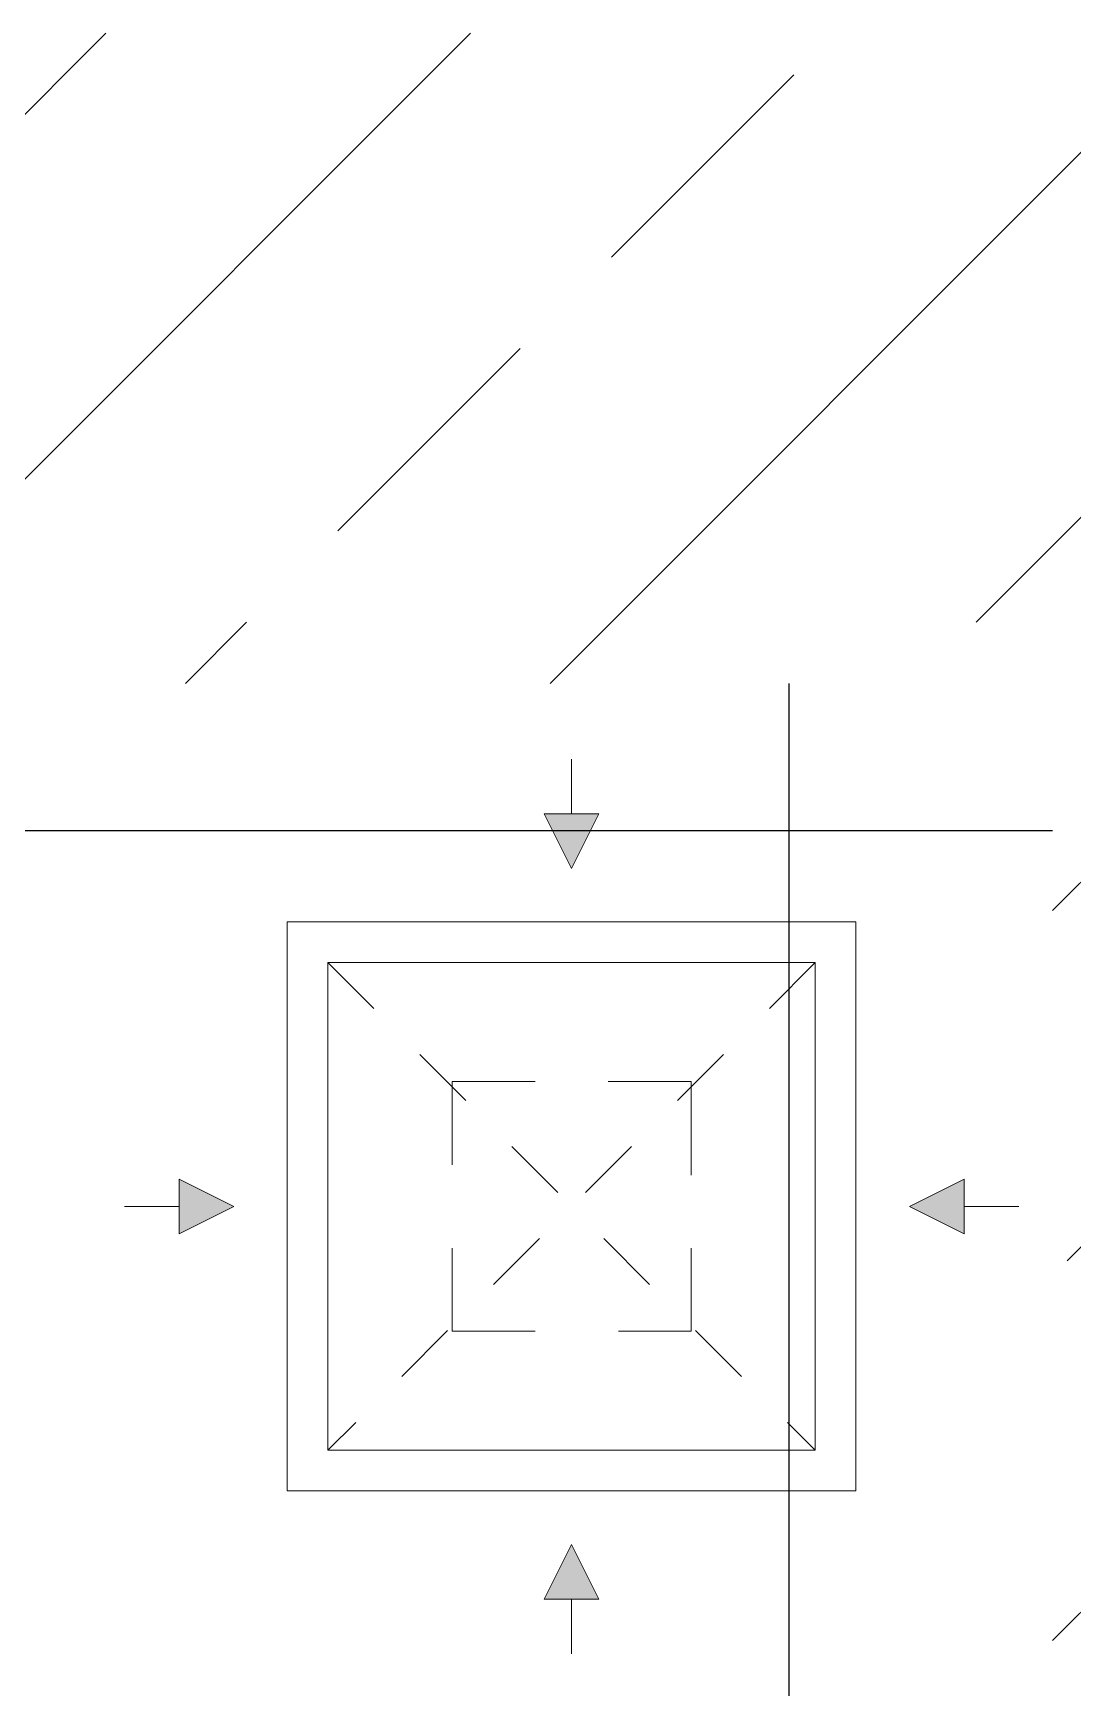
# Model space of a CAD drawing. Header units: millimetres. Extents: x -92759 to 184353, y -15225 to 86714.
# Drawn here: x 57899 to 58539, y 48773 to 49791 of the extents above; entities that cross this region are included whole.
import ezdxf

# ---------------------------------------------------------------- set-up
doc = ezdxf.new("R2010")
doc.units = ezdxf.units.MM
doc.linetypes.add('Aligning Line', pattern=[3.2004, 1.6002, -1.6002])
doc.layers.add('A-PATT-CONC', color=8, linetype='Continuous')
doc.layers.add('HFI 9MM FPB', color=94, linetype='Continuous', lineweight=5)
doc.layers.add('M-ACMV_FCU-1', color=86, linetype='Continuous', lineweight=9)
doc.layers.add('M-ACMV_EAG', color=7, linetype='Continuous', lineweight=25, true_color=0x999900)

# ---------------------------------------------------------------- blocks, each defined once
blk = doc.blocks.new('RCP_B8L2')
at = {"layer": 'A-PATT-CONC'}
h = blk.add_hatch(dxfattribs=at)
h.set_pattern_fill('ANSI37', color=256, scale=189, angle=45)
h.set_pattern_definition([(90, (-394093.07, -170927.3), (-600.075, 0), []), (180, (-394093.07, -170927.3), (-6e-14, -600.075), [])])
h.paths.add_polyline_path([(-397093.1, -170927.3), (-394093.1, -170927.3), (-394093.1, -175127.3), (-397093.1, -175127.3)])
at = {"layer": 'HFI 9MM FPB'}
h = blk.add_hatch(dxfattribs=at)
h.set_pattern_fill('ANSI33', color=256, scale=50)
h.set_pattern_definition([(45, (-581589.02, -147239), (-224.5064, 224.5064), []), (45, (-581364.5, -147239), (-224.5064, 224.5064), [158.75, -79.375])])
h.paths.add_polyline_path([(-397093.1, -170927.3), (-394093.1, -170927.3), (-394093.1, -175127.3), (-397093.1, -175127.3)], flags=16)
h.paths.add_polyline_path([(-397668.1, -175077.3), (-397668.1, -170527.3), (-393968.1, -170527.3), (-393968.1, -175527.3), (-397218.1, -175527.3), (-397218.1, -175077.3)])
blk = doc.blocks.new('A$C0c7653cf')
at = {"layer": 'M-ACMV_EAG', "lineweight": 5}
h = blk.add_hatch(color=256, dxfattribs=at)
h.dxf.hatch_style = 1
h.paths.add_polyline_path([(16.8, 241.6), (-16.8, 241.6), (0, 208)])
h = blk.add_hatch(color=256, dxfattribs=at)
h.dxf.hatch_style = 1
h.paths.add_polyline_path([(-241.6, 16.8), (-241.6, -16.8), (-208, 0)])
h = blk.add_hatch(color=256, dxfattribs=at)
h.dxf.hatch_style = 1
h.paths.add_polyline_path([(241.6, 16.8), (241.6, -16.8), (208, 0)])
h = blk.add_hatch(color=256, dxfattribs=at)
h.dxf.hatch_style = 1
h.paths.add_polyline_path([(16.8, -241.6), (-16.8, -241.6), (0, -208)])
for p, q in [((0, 275.2), (0, 241.6)), ((-16.8, 241.6), (16.8, 241.6)), ((0, 208), (-16.8, 241.6)), ((-16.8, 241.6), (16.8, 241.6)), ((0, 208), (16.8, 241.6)), ((-241.6, -16.8), (-241.6, 16.8)), ((-208, 0), (-241.6, 16.8)), ((-241.6, -16.8), (-241.6, 16.8)), ((208, 0), (241.6, 16.8)), ((241.6, -16.8), (241.6, 16.8)), ((241.6, -16.8), (241.6, 16.8)), ((-275.2, 0), (-241.6, 0)), ((-208, 0), (-241.6, -16.8)), ((208, 0), (241.6, -16.8)), ((275.2, 0), (241.6, 0)), ((0, -208), (-16.8, -241.6)), ((0, -208), (16.8, -241.6)), ((-16.8, -241.6), (16.8, -241.6)), ((-16.8, -241.6), (16.8, -241.6)), ((0, -275.2), (0, -241.6))]:
    blk.add_line(p, q, dxfattribs=at)
at = {"layer": 'M-ACMV_EAG', "linetype": 'Aligning Line', "lineweight": 5, "ltscale": 25}
for p, q in [((-150, 150), (150, -150)), ((150, 150), (-150, -150))]:
    blk.add_line(p, q, dxfattribs=at)
at = {"layer": 'M-ACMV_EAG', "lineweight": 5}
for points in [[(-175, 175), (175, 175), (175, -175), (-175, -175)], [(-150, 150), (150, 150), (150, -150), (-150, -150)]]:
    blk.add_lwpolyline(points, close=True, dxfattribs=at)
for points in [[(-22.4, 76.8), (-73.6, 76.8), (-73.6, 25.6)], [(73.6, 19.2), (73.6, 76.8), (22.4, 76.8)], [(-73.6, -25.6), (-73.6, -76.8), (-22.4, -76.8)], [(73.6, -25.6), (73.6, -76.8), (28.8, -76.8)]]:
    blk.add_lwpolyline(points, dxfattribs=at)
blk = doc.blocks.new('ACMV_B8_L2')
at = {"layer": 'M-ACMV_EAG'}
blk.add_blockref('A$C0c7653cf', (118893.6, -56646.5), dxfattribs=at)

msp = doc.modelspace()

# ---------------------------------------------------------------- block references
at = {"layer": 'A-PATT-CONC'}
msp.add_blockref('RCP_B8L2', (452619.1, 220318.5), dxfattribs=at)
at = {"layer": 'M-ACMV_FCU-1'}
msp.add_blockref('ACMV_B8_L2', (-60663.6, 105715.9), dxfattribs=at)

doc.saveas('drawing.dxf')
